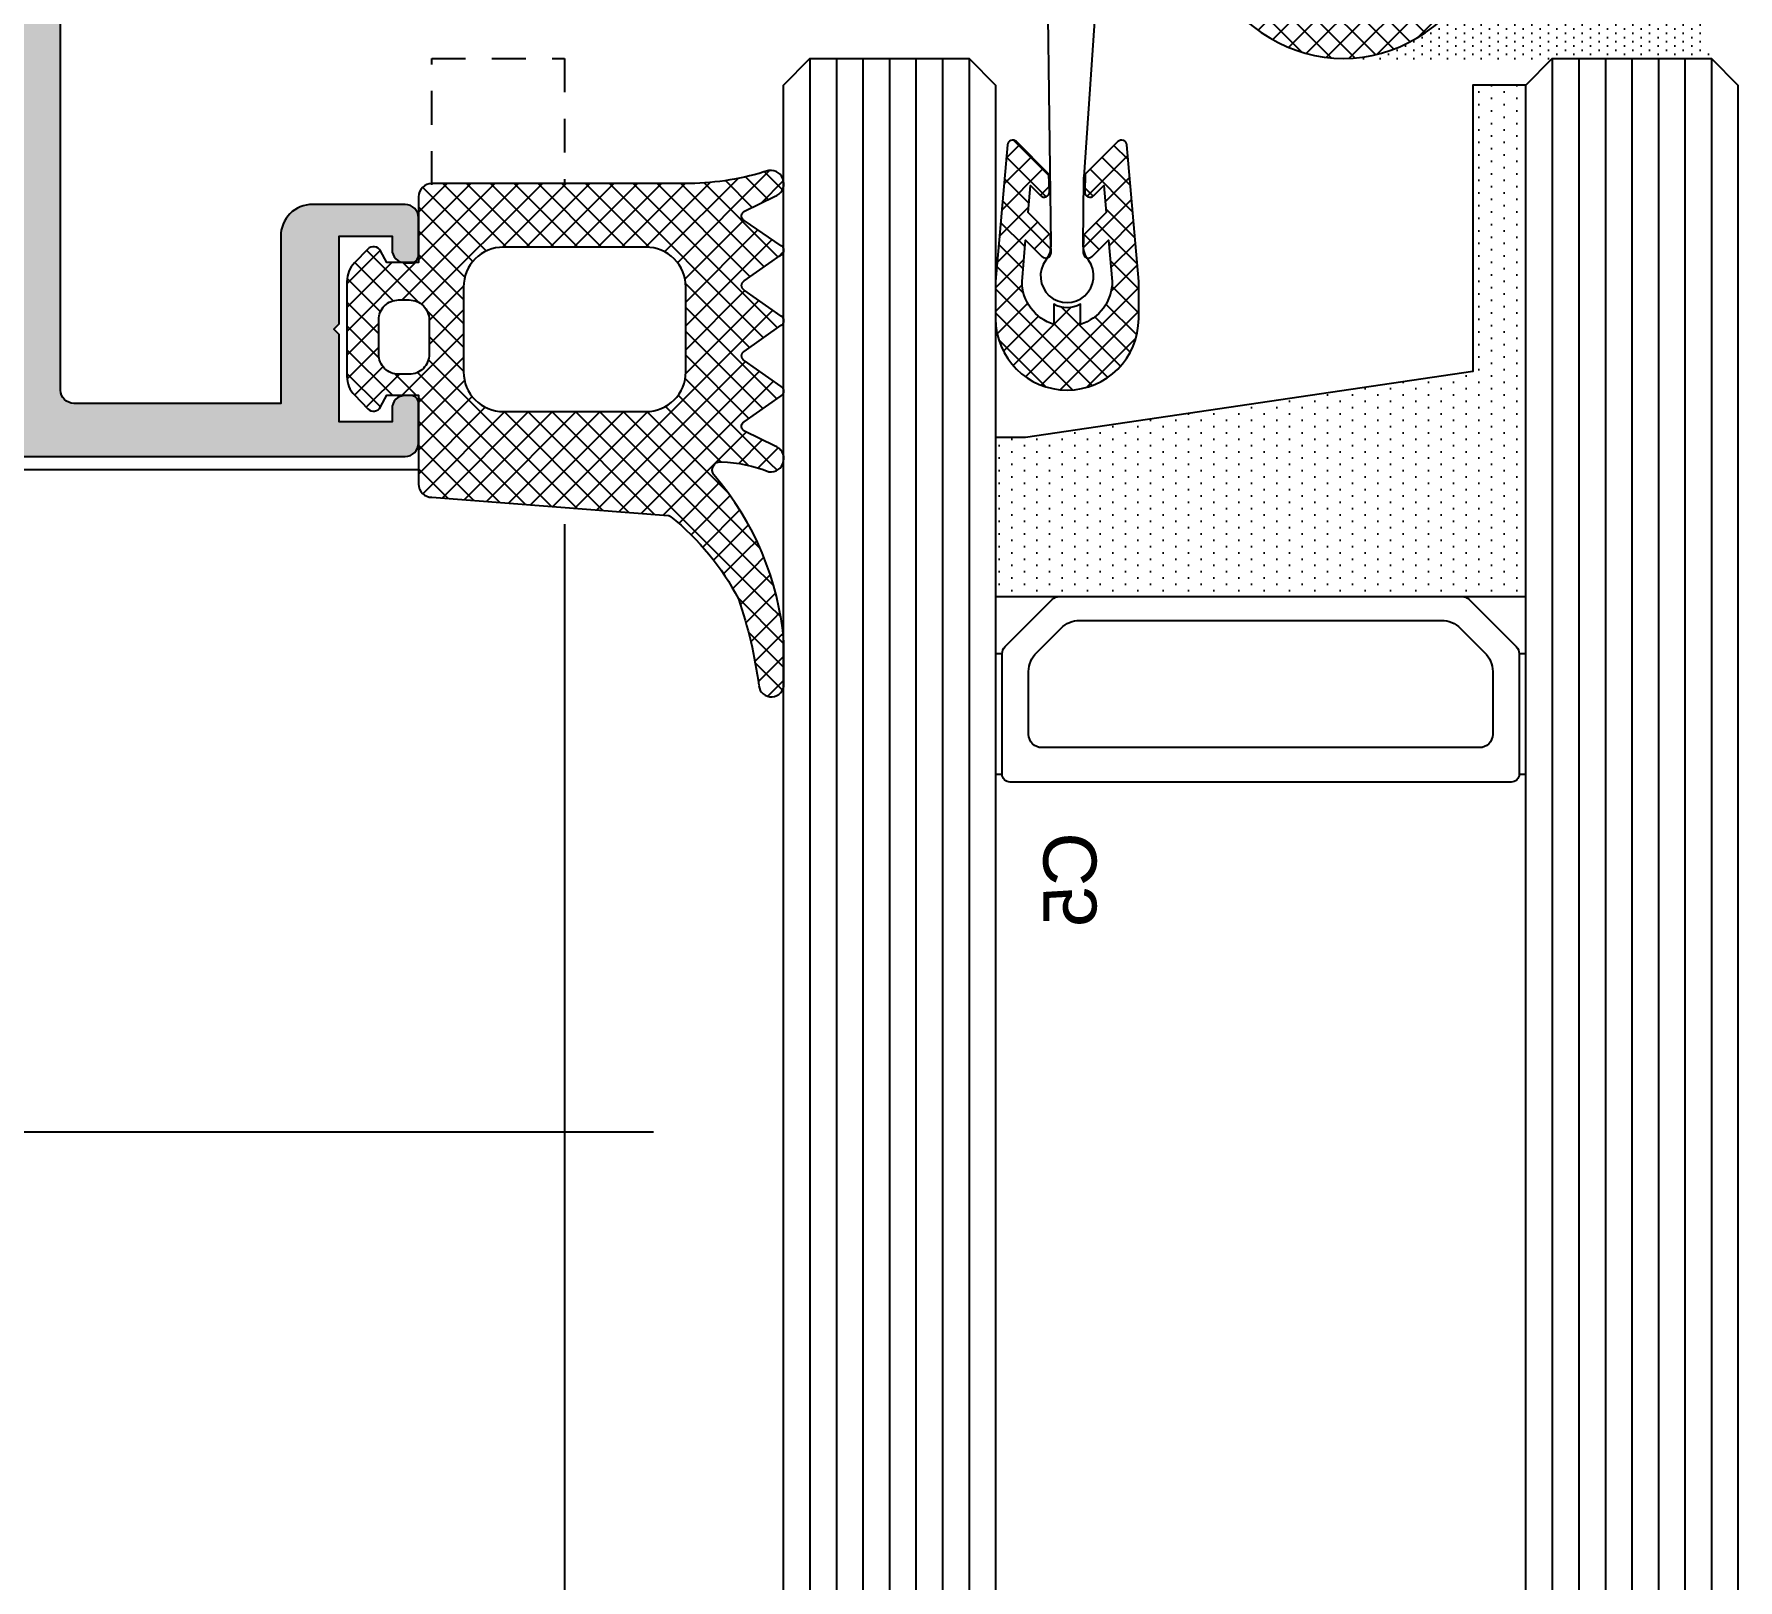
# Model space of a CAD drawing. Header units: inches. Extents: x -772 to 6765, y -813 to 4093.
# Drawn here: x 6010.2 to 6016.63, y 3127.64 to 3133.47 of the extents above; entities that cross this region are included whole.
import ezdxf

# ---------------------------------------------------------------- set-up
doc = ezdxf.new("R2010")
doc.units = ezdxf.units.IN
doc.header["$MEASUREMENT"] = 0
doc.linetypes.add('HIDDEN', pattern=[9.525, 6.35, -3.175])
for name, color, linetype in [('aksoy_aksesuar', 40, 'Continuous'), ('aksoy_bant', 1, 'Continuous'), ('aksoy_block', 7, 'Continuous'), ('aksoy_detaytarama', 252, 'Continuous'), ('aksoy_fitil', 1, 'Continuous'), ('aksoy_iz', 8, 'HIDDEN'), ('aksoy_kapali', 3, 'Continuous'), ('aksoy_silikon', 1, 'Continuous'), ('H_FAC_Cam', 153, 'Continuous'), ('H_FAC_Giydirme', 100, 'Continuous'), ('H_GEN_Greyscale1', 251, 'Continuous'), ('H_GEN_YalitimIsi', 32, 'BATTING')]:
    doc.layers.add(name, color=color, linetype=linetype)
doc.styles.get("Standard").update_dxf_attribs({"font": 'arial.ttf'})
doc.linetypes.add('BATTING', pattern='A,0.00254,-2.54,[134,ltypeshp.shx,S=2.54,R=0,X=-2.54,Y=0],-5.08,[134,ltypeshp.shx,S=2.54,R=180,X=2.54,Y=0],-2.54', length=10.16254)

# ---------------------------------------------------------------- blocks, each defined once
blk = doc.blocks.new('RYN_0342506', base_point=(58, 24.6))
at = {"layer": 'aksoy_detaytarama', "ltscale": 0.1, "extrusion": (0, 0, -1)}
h = blk.add_hatch(color=256, dxfattribs=at)
h.dxf.hatch_style = 1
h.paths.add_polyline_path([(-88.15, 53), (-88.15, 46.2), (-74.45, 46.2), (-74.45, 53)], flags=16)
edge = h.paths.add_edge_path()
edge.add_arc((-87.65, 72.1), 0.5, 450.00133, 539.99867)
edge.add_line((-88.15, 72.1), (-88.15, 54.7))
edge.add_line((-88.15, 54.7), (-58.5, 54.7))
edge.add_arc((-58.5, 54.2), 0.5, 360, 450, ccw=False)
edge.add_line((-58, 54.2), (-58, 52.5))
edge.add_line((-58, 52.5), (-58.11, 52.5))
edge.add_line((-58.11, 52.5), (-58.327, 52.125))
edge.add_arc((-58.5, 52.225), 0.2, 210, 330, ccw=False)
edge.add_line((-58.673, 52.125), (-58.827, 52.391))
edge.add_arc((-59, 52.291), 0.2, 390, 510)
edge.add_line((-59.173, 52.391), (-59.327, 52.125))
edge.add_arc((-59.5, 52.225), 0.2, 210, 330, ccw=False)
edge.add_line((-59.673, 52.125), (-59.827, 52.391))
edge.add_arc((-60, 52.291), 0.2, 390, 510)
edge.add_line((-60.173, 52.391), (-60.327, 52.125))
edge.add_arc((-60.5, 52.225), 0.2, 210, 330, ccw=False)
edge.add_line((-60.673, 52.125), (-60.827, 52.391))
edge.add_arc((-61, 52.291), 0.2, 390, 510)
edge.add_line((-61.173, 52.391), (-61.327, 52.125))
edge.add_arc((-61.5, 52.225), 0.2, 210, 330, ccw=False)
edge.add_line((-61.673, 52.125), (-61.827, 52.391))
edge.add_arc((-62, 52.291), 0.2, 390, 510)
edge.add_line((-62.173, 52.391), (-62.327, 52.125))
edge.add_arc((-62.5, 52.225), 0.2, 210, 330, ccw=False)
edge.add_line((-62.673, 52.125), (-62.827, 52.391))
edge.add_arc((-63, 52.291), 0.2, 390, 510)
edge.add_line((-63.173, 52.391), (-63.327, 52.125))
edge.add_arc((-63.5, 52.225), 0.2, 210, 330, ccw=False)
edge.add_line((-63.673, 52.125), (-63.827, 52.391))
edge.add_arc((-64, 52.291), 0.2, 390, 510)
edge.add_line((-64.173, 52.391), (-64.327, 52.125))
edge.add_arc((-64.5, 52.225), 0.2, 210, 330, ccw=False)
edge.add_line((-64.673, 52.125), (-64.827, 52.391))
edge.add_arc((-65, 52.291), 0.2, 390, 510)
edge.add_line((-65.173, 52.391), (-65.327, 52.125))
edge.add_arc((-65.5, 52.225), 0.2, 210, 330, ccw=False)
edge.add_line((-65.673, 52.125), (-65.827, 52.391))
edge.add_arc((-66, 52.291), 0.2, 390, 510)
edge.add_line((-66.173, 52.391), (-66.327, 52.125))
edge.add_arc((-66.5, 52.225), 0.2, 210, 330, ccw=False)
edge.add_line((-66.673, 52.125), (-66.827, 52.391))
edge.add_arc((-67, 52.291), 0.2, 390, 510)
edge.add_line((-67.173, 52.391), (-67.327, 52.125))
edge.add_arc((-67.5, 52.225), 0.2, 210, 330, ccw=False)
edge.add_line((-67.673, 52.125), (-67.827, 52.391))
edge.add_arc((-68, 52.291), 0.2, 390, 510)
edge.add_line((-68.173, 52.391), (-68.327, 52.125))
edge.add_arc((-68.5, 52.225), 0.2, 210, 330, ccw=False)
edge.add_line((-68.673, 52.125), (-68.827, 52.391))
edge.add_arc((-69, 52.291), 0.2, 390, 510)
edge.add_line((-69.173, 52.391), (-69.327, 52.125))
edge.add_arc((-69.5, 52.225), 0.2, 210, 330, ccw=False)
edge.add_line((-69.673, 52.125), (-69.827, 52.391))
edge.add_arc((-70, 52.291), 0.2, 390, 510)
edge.add_line((-70.173, 52.391), (-70.327, 52.125))
edge.add_arc((-70.5, 52.225), 0.2, 210, 330, ccw=False)
edge.add_line((-70.673, 52.125), (-70.89, 52.5))
edge.add_line((-70.89, 52.5), (-71, 52.5))
edge.add_arc((-71, 51.5), 1, 450, 540)
edge.add_line((-72, 51.5), (-72, 47.7))
edge.add_arc((-71, 47.7), 1, 540, 630)
edge.add_line((-71, 46.7), (-70.39, 46.7))
edge.add_line((-70.39, 46.7), (-70.173, 47.075))
edge.add_arc((-70, 46.975), 0.2, 390, 510, ccw=False)
edge.add_line((-69.827, 47.075), (-69.673, 46.809))
edge.add_arc((-69.5, 46.909), 0.2, 570, 690)
edge.add_line((-69.327, 46.809), (-69.173, 47.075))
edge.add_arc((-69, 46.975), 0.2, 390, 510, ccw=False)
edge.add_line((-68.827, 47.075), (-68.673, 46.809))
edge.add_arc((-68.5, 46.909), 0.2, 570, 690)
edge.add_line((-68.327, 46.809), (-68.173, 47.075))
edge.add_arc((-68, 46.975), 0.2, 390, 510, ccw=False)
edge.add_line((-67.827, 47.075), (-67.673, 46.809))
edge.add_arc((-67.5, 46.909), 0.2, 570, 690)
edge.add_line((-67.327, 46.809), (-67.173, 47.075))
edge.add_arc((-67, 46.975), 0.2, 390, 510, ccw=False)
edge.add_line((-66.827, 47.075), (-66.673, 46.809))
edge.add_arc((-66.5, 46.909), 0.2, 570, 690)
edge.add_line((-66.327, 46.809), (-66.173, 47.075))
edge.add_arc((-66, 46.975), 0.2, 390, 510, ccw=False)
edge.add_line((-65.827, 47.075), (-65.673, 46.809))
edge.add_arc((-65.5, 46.909), 0.2, 570, 690)
edge.add_line((-65.327, 46.809), (-65.173, 47.075))
edge.add_arc((-65, 46.975), 0.2, 390, 510, ccw=False)
edge.add_line((-64.827, 47.075), (-64.673, 46.809))
edge.add_arc((-64.5, 46.909), 0.2, 570, 690)
edge.add_line((-64.327, 46.809), (-64.173, 47.075))
edge.add_arc((-64, 46.975), 0.2, 390, 510, ccw=False)
edge.add_line((-63.827, 47.075), (-63.673, 46.809))
edge.add_arc((-63.5, 46.909), 0.2, 570, 690)
edge.add_line((-63.327, 46.809), (-63.173, 47.075))
edge.add_arc((-63, 46.975), 0.2, 390, 510, ccw=False)
edge.add_line((-62.827, 47.075), (-62.673, 46.809))
edge.add_arc((-62.5, 46.909), 0.2, 570, 690)
edge.add_line((-62.327, 46.809), (-62.173, 47.075))
edge.add_arc((-62, 46.975), 0.2, 390, 510, ccw=False)
edge.add_line((-61.827, 47.075), (-61.673, 46.809))
edge.add_arc((-61.5, 46.909), 0.2, 570, 690)
edge.add_line((-61.327, 46.809), (-61.173, 47.075))
edge.add_arc((-61, 46.975), 0.2, 390, 510, ccw=False)
edge.add_line((-60.827, 47.075), (-60.673, 46.809))
edge.add_arc((-60.5, 46.909), 0.2, 570, 690)
edge.add_line((-60.327, 46.809), (-60.173, 47.075))
edge.add_arc((-60, 46.975), 0.2, 390, 510, ccw=False)
edge.add_line((-59.827, 47.075), (-59.673, 46.809))
edge.add_arc((-59.5, 46.909), 0.2, 570, 690)
edge.add_line((-59.327, 46.809), (-59.173, 47.075))
edge.add_arc((-59, 46.975), 0.2, 390, 510, ccw=False)
edge.add_line((-58.827, 47.075), (-58.61, 46.7))
edge.add_line((-58.61, 46.7), (-58, 46.7))
edge.add_line((-58, 46.7), (-58, 45))
edge.add_arc((-58.5, 45), 0.5, 270, 360, ccw=False)
edge.add_line((-58.5, 44.5), (-88.15, 44.5))
edge.add_line((-88.15, 44.5), (-88.15, 27.1))
edge.add_arc((-87.65, 27.1), 0.5, 540.00133, 629.99867)
edge.add_line((-87.65, 26.6), (-79.85, 26.6))
edge.add_line((-79.85, 26.6), (-79.85, 32.901))
edge.add_arc((-78.65, 32.901), 1.2, 450, 540, ccw=False)
edge.add_line((-78.65, 34.101), (-75.15, 34.101))
edge.add_arc((-75.15, 33.601), 0.5, 360, 450, ccw=False)
edge.add_line((-74.65, 33.601), (-74.65, 32.202))
edge.add_arc((-74.95, 32.199), 0.3, 270, 360.50327, ccw=False)
edge.add_line((-74.95, 31.899), (-75.15, 31.899))
edge.add_arc((-75.15, 32.399), 0.5, 540, 630, ccw=False)
edge.add_line((-75.65, 32.399), (-75.65, 32.899))
edge.add_line((-75.65, 32.899), (-77.65, 32.899))
edge.add_line((-77.65, 32.899), (-77.65, 29.599))
edge.add_line((-77.65, 29.599), (-77.85, 29.399))
edge.add_line((-77.85, 29.399), (-77.65, 29.199))
edge.add_line((-77.65, 29.199), (-77.65, 25.899))
edge.add_line((-77.65, 25.899), (-75.65, 25.899))
edge.add_line((-75.65, 25.899), (-75.65, 26.399))
edge.add_arc((-75.15, 26.399), 0.5, 450, 540, ccw=False)
edge.add_line((-75.15, 26.899), (-74.95, 26.899))
edge.add_arc((-74.95, 26.599), 0.3, 360, 450, ccw=False)
edge.add_line((-74.65, 26.599), (-74.65, 25.1))
edge.add_arc((-75.15, 25.1), 0.5, 270, 360, ccw=False)
edge.add_line((-75.15, 24.6), (-220.65, 24.6))
edge.add_arc((-220.65, 25.1), 0.5, 540.00035, 629.99965, ccw=False)
edge.add_line((-221.15, 25.1), (-221.15, 74.1))
edge.add_arc((-220.65, 74.1), 0.5, 450.00035, 539.99965, ccw=False)
edge.add_line((-220.65, 74.6), (-75.15, 74.6))
edge.add_arc((-75.15, 74.1), 0.5, 360, 450, ccw=False)
edge.add_line((-74.65, 74.1), (-74.65, 72.601))
edge.add_arc((-74.95, 72.601), 0.3, 270, 360, ccw=False)
edge.add_line((-74.95, 72.301), (-75.15, 72.301))
edge.add_arc((-75.15, 72.801), 0.5, 180, 270, ccw=False)
edge.add_line((-75.65, 72.801), (-75.65, 73.301))
edge.add_line((-75.65, 73.301), (-77.65, 73.301))
edge.add_line((-77.65, 73.301), (-77.65, 70.001))
edge.add_line((-77.65, 70.001), (-77.85, 69.801))
edge.add_line((-77.85, 69.801), (-77.65, 69.601))
edge.add_line((-77.65, 69.601), (-77.65, 66.301))
edge.add_line((-77.65, 66.301), (-75.65, 66.301))
edge.add_line((-75.65, 66.301), (-75.65, 66.801))
edge.add_arc((-75.15, 66.801), 0.5, 450, 540, ccw=False)
edge.add_line((-75.15, 67.301), (-74.95, 67.301))
edge.add_arc((-74.95, 67.001), 0.3, 359.49673, 450, ccw=False)
edge.add_line((-74.65, 66.998), (-74.65, 65.599))
edge.add_arc((-75.15, 65.599), 0.5, 270, 360, ccw=False)
edge.add_line((-75.15, 65.099), (-78.65, 65.099))
edge.add_arc((-78.65, 66.299), 1.2, 540, 630, ccw=False)
edge.add_line((-79.85, 66.299), (-79.85, 72.6))
edge.add_line((-79.85, 72.6), (-87.65, 72.6))
h.paths.add_polyline_path([(-218.65, 72.4), (-203.15, 72.4), (-202.15, 72.1), (-184.15, 72.1), (-183.15, 72.4), (-132.15, 72.4), (-131.15, 72.1), (-127.15, 72.1), (-126.15, 72.4), (-90.15, 72.4), (-90.15, 26.8), (-126.15, 26.8), (-127.15, 27.1), (-131.15, 27.1), (-132.15, 26.8), (-183.154, 26.8), (-183.15, 26.8), (-184.15, 27.1), (-202.15, 27.1), (-203.15, 26.8), (-218.65, 26.8)], flags=16)
at = {"layer": 'H_FAC_Giydirme', "extrusion": (0, 0, -1)}
blk.add_lwpolyline([(-220.65, 74.6), (-75.15, 74.6, -0.414214), (-74.65, 74.1), (-74.65, 72.601, -0.414214), (-74.95, 72.301), (-75.15, 72.301, -0.414214), (-75.65, 72.801), (-75.65, 73.301), (-77.65, 73.301), (-77.65, 70.001), (-77.85, 69.801), (-77.65, 69.601), (-77.65, 66.301), (-75.65, 66.301), (-75.65, 66.801, -0.414214), (-75.15, 67.301), (-74.95, 67.301, -0.416789), (-74.65, 66.998), (-74.65, 65.599, -0.414214), (-75.15, 65.099), (-78.65, 65.099, -0.414214), (-79.85, 66.299), (-79.85, 72.6), (-87.65, 72.6, 0.4142), (-88.15, 72.1), (-88.15, 54.7)], format="xyb", dxfattribs=at)
blk = doc.blocks.new('c5(8 20 8) silikon')
at = {"layer": 'aksoy_detaytarama'}
h = blk.add_hatch(dxfattribs=at)
h.set_pattern_fill('DOTS', color=256, scale=0.3)
h.set_pattern_definition([(360, (-3363.5278, -5310.10926), (0.238125, 0.47625), [0, -0.47625])])
h.paths.add_polyline_path([(-26.284, -10), (-26.284, -8), (-15.479, -8), (-13, 8.872), (-13, 10), (-7, 10), (-7, -10)])
at = {"layer": 'aksoy_bant'}
for points in [[(-4.834, 10), (-0.3, 10), (-0.3, 9.75), (-4.834, 9.75)], [(-4.834, -9.75), (-0.3, -9.75), (-0.3, -10), (-4.834, -10)]]:
    blk.add_lwpolyline(points, close=True, dxfattribs=at)
at = {"layer": 'aksoy_detaytarama'}
for p, q in [((-27.284, 17), (122.716, 17)), ((-27.284, 16), (122.716, 16)), ((-27.284, 15), (122.716, 15)), ((-27.284, 14), (122.716, 14)), ((-27.284, 13), (122.716, 13)), ((-27.284, 12), (122.716, 12)), ((-27.284, 11), (122.716, 11)), ((-27.284, -11), (122.716, -11)), ((-27.284, -12), (122.716, -12)), ((-27.284, -13), (122.716, -13)), ((-27.284, -14), (122.716, -14)), ((-27.284, -15), (122.716, -15)), ((-27.284, -16), (122.716, -16)), ((-27.284, -17), (122.716, -17))]:
    blk.add_line(p, q, dxfattribs=at)
at = {"layer": 'aksoy_silikon'}
blk.add_lwpolyline([(-26.284, -10), (-26.284, -8), (-15.479, -8), (-13, 8.872), (-13, 10), (-7, 10), (-7, -10)], close=True, dxfattribs=at)
at = {"layer": 'H_FAC_Cam'}
for points in [[(122.716, 18), (-26.284, 18), (-27.284, 17), (-27.284, 11), (-26.285, 10), (122.716, 10)], [(122.716, -10), (-26.284, -10), (-27.284, -11), (-27.284, -17), (-26.284, -18), (122.716, -18)]]:
    blk.add_lwpolyline(points, dxfattribs=at)
at = {"layer": 'H_FAC_Giydirme', "ltscale": 10}
for points in [[(-0.3, 9.75), (-4.834, 9.75, 0.198912), (-5.117, 9.633), (-6.883, 7.867, 0.198912), (-7, 7.584), (-7, -7.584, 0.198912), (-6.883, -7.867), (-5.117, -9.633, 0.198912), (-4.834, -9.75), (-0.3, -9.75, 0.414214), (0, -9.45), (0, 9.45, 0.414214)], [(-5.807, 7.529, 0.198912), (-6.1, 6.822), (-6.1, -6.822, 0.198912), (-5.807, -7.529), (-4.879, -8.457, 0.198912), (-4.172, -8.75), (-1.8, -8.75, 0.414214), (-1.3, -8.25), (-1.3, 8.25, 0.414214), (-1.8, 8.75), (-4.172, 8.75, 0.198912), (-4.879, 8.457)]]:
    blk.add_lwpolyline(points, format="xyb", close=True, dxfattribs=at)
at = {"layer": 'aksoy_kapali', "ltscale": 0.5}
blk.add_text('C5', height=2, dxfattribs=at).set_placement((1.896, 6.193))
blk = doc.blocks.new('ftl1')
at = {"layer": 'aksoy_detaytarama'}
h = blk.add_hatch(dxfattribs=at)
h.set_pattern_fill('ANSI37', color=256, scale=0.2)
h.set_pattern_definition([(45, (-297304.3857, 750758.3272), (-0.44901280605, 0.44901280605), []), (135, (-297304.3857, 750758.3272), (-0.44901280605, -0.44901280605), [])])
edge = h.paths.add_edge_path(flags=16)
edge.add_arc((-1.6, -2.69), 1.5, 180, 270, ccw=False)
edge.add_line((-3.1, -2.69), (-3.1, 2.69))
edge.add_arc((-1.6, 2.69), 1.5, 90, 180, ccw=False)
edge.add_line((-1.6, 4.19), (1.6, 4.19))
edge.add_arc((1.6, 2.69), 1.5, 0, 90, ccw=False)
edge.add_line((3.1, 2.69), (3.1, -2.69))
edge.add_arc((1.6, -2.69), 1.5, -90, 0, ccw=False)
edge.add_line((1.6, -4.19), (-1.6, -4.19))
edge = h.paths.add_edge_path(flags=16)
edge.add_arc((0.939, 6.239), 0.75, 270, 360)
edge.add_line((1.689, 6.239), (1.689, 6.639))
edge.add_arc((0.939, 6.639), 0.75, 0, 90)
edge.add_line((0.939, 7.389), (-0.361, 7.389))
edge.add_arc((-0.361, 6.639), 0.75, 90, 180)
edge.add_line((-1.111, 6.639), (-1.111, 6.239))
edge.add_arc((-0.361, 6.239), 0.75, 180, 270)
edge.add_line((-0.361, 5.489), (0.939, 5.489))
edge = h.paths.add_edge_path()
edge.add_arc((13.381, -7.416), 0.476, -90, 82.81345, ccw=False)
edge.add_line((13.381, -7.892), (11.778, -7.892))
edge.add_arc((12.736, 3.226), 11.159, 229.45381, 265.0759, ccw=False)
edge.add_arc((5.295, -5.492), 0.303, 51.87206, 188.28142)
edge.add_arc((9.993, -5.413), 5, 181.39861, 202.40961)
edge.add_arc((4.876, -7.391), 0.5, -163.87523, 8.21321, ccw=False)
edge.add_line((4.396, -7.53), (3.848, -6.435))
edge.add_arc((3.656, -6.492), 0.2, 16.56, 149.98651)
edge.add_line((3.483, -6.392), (2.501, -7.79))
edge.add_arc((2.328, -7.692), 0.199, 209.47666, 330.52334, ccw=False)
edge.add_line((2.155, -7.79), (1.173, -6.391))
edge.add_arc((1, -6.491), 0.2, 30.01275, 149.98725)
edge.add_line((0.827, -6.391), (-0.155, -7.789))
edge.add_arc((-0.328, -7.691), 0.199, 209.47666, 330.52334, ccw=False)
edge.add_line((-0.501, -7.789), (-1.482, -6.391))
edge.add_arc((-1.656, -6.491), 0.2, 30.01275, 149.98725)
edge.add_line((-1.829, -6.391), (-2.811, -7.79))
edge.add_arc((-2.984, -7.692), 0.199, 209.63837, 330.36163, ccw=False)
edge.add_line((-3.157, -7.79), (-4.105, -6.393))
edge.add_arc((-4.279, -6.49), 0.2, 29.16109, 163.87142)
edge.add_line((-4.471, -6.435), (-5.019, -7.53))
edge.add_arc((-5.5, -7.391), 0.5, 171.78679, 343.87523, ccw=False)
edge.add_arc((-15.932, -4.14), 10.434, 342.25809, 358.93051)
edge.add_line((-5.5, -4.335), (-5.5, 5.389))
edge.add_arc((-5, 5.389), 0.5, 90, 180, ccw=False)
edge.add_line((-5, 5.889), (-2.518, 5.889))
edge.add_line((-2.518, 5.889), (-2.518, 7.089))
edge.add_line((-2.518, 7.089), (-2.959, 7.324))
edge.add_arc((-2.818, 7.589), 0.3, 134.12942, 241.92751, ccw=False)
edge.add_line((-3.027, 7.804), (-2.509, 8.307))
edge.add_arc((-1.813, 7.589), 1, 90, 134.12942, ccw=False)
edge.add_line((-1.813, 8.589), (1.776, 8.589))
edge.add_arc((1.776, 7.589), 1, 45.87058, 90, ccw=False)
edge.add_line((2.473, 8.307), (2.991, 7.804))
edge.add_arc((2.782, 7.589), 0.3, -61.92751, 45.87058, ccw=False)
edge.add_line((2.923, 7.324), (2.482, 7.089))
edge.add_line((2.482, 7.089), (2.482, 5.889))
edge.add_line((2.482, 5.889), (5.832, 5.889))
edge.add_arc((5.832, 5.389), 0.5, 0.00367, 90.00778, ccw=False)
edge.add_line((6.332, 5.389), (7.015, -3.522))
edge.add_arc((7.212, -3.489), 0.2, 189.38563, 221.81184)
edge.add_arc((14.573, 2.342), 9.59, 218.45595, 242.60212)
edge.add_arc((15.623, 9.697), 16.784, 251.00293, 262.48891)
at = {"layer": 'aksoy_fitil'}
blk.add_lwpolyline([(13.44, -6.944, -0.939173), (13.381, -7.892), (11.778, -7.892, -0.156695), (5.482, -5.253, 0.67711), (4.995, -5.535, 0.091936), (5.371, -7.32, -0.933237), (4.396, -7.53), (3.848, -6.435, 0.658293), (3.483, -6.392), (2.501, -7.79, -0.583456), (2.155, -7.79), (1.173, -6.391, 0.577202), (0.827, -6.391), (-0.155, -7.789, -0.583456), (-0.501, -7.789), (-1.482, -6.391, 0.577202), (-1.829, -6.391), (-2.811, -7.79, -0.581566), (-3.157, -7.79), (-4.105, -6.393, 0.666352), (-4.471, -6.435), (-5.019, -7.53, -0.933237), (-5.994, -7.32, 0.072876), (-5.5, -4.335), (-5.5, 5.389, -0.414214), (-5, 5.889), (-2.518, 5.889), (-2.518, 7.089), (-2.959, 7.324, -0.508416), (-3.027, 7.804), (-2.509, 8.307, -0.194966), (-1.813, 8.589), (1.776, 8.589, -0.194966), (2.473, 8.307), (2.991, 7.804, -0.508416), (2.923, 7.324), (2.482, 7.089), (2.482, 5.889), (5.832, 5.889, -0.414235), (6.332, 5.389), (7.015, -3.522, 0.142438), (7.063, -3.622, 0.105749), (10.16, -6.173, 0.050159), (13.429, -6.943)], format="xyb", dxfattribs=at)
for points in [[(0.939, 5.489, 0.414214), (1.689, 6.239), (1.689, 6.639, 0.414214), (0.939, 7.389), (-0.361, 7.389, 0.414214), (-1.111, 6.639), (-1.111, 6.239, 0.414214), (-0.361, 5.489)], [(-1.6, -4.19, -0.414214), (-3.1, -2.69), (-3.1, 2.69, -0.414214), (-1.6, 4.19), (1.6, 4.19, -0.414214), (3.1, 2.69), (3.1, -2.69, -0.414214), (1.6, -4.19)]]:
    blk.add_lwpolyline(points, format="xyb", close=True, dxfattribs=at)
blk = doc.blocks.new('0340175')
at = {"layer": 'aksoy_aksesuar'}
blk.add_lwpolyline([(4.659, 8.38, 0.014542), (4.746, 8.384), (10.99, 8.816, 0.296419), (12.296, 9.799), (12.628, 10.712, -0.315299), (13.098, 11.041), (25.5, 11.041, -0.520567), (25.97, 10.37), (25.061, 7.873, -0.315299), (24.591, 7.544), (23.141, 7.544), (23.141, 7.944), (13.2, 7.944), (13.054, 7.719, -0.268481), (11.735, 7), (2.212, 7.133, 0.166636), (1.593, 6.939, -1.979594), (1.594, 8.549, 0.166357), (2.211, 8.354), (4.659, 8.38)], format="xyb", close=True, dxfattribs=at)
blk = doc.blocks.new('RYN_0809850', base_point=(63.7, -37.626821))
at = {"layer": 'aksoy_detaytarama', "extrusion": (0, 0, -1)}
h = blk.add_hatch(dxfattribs=at)
h.set_pattern_fill('ANSI37', color=256, scale=0.2, angle=90)
h.set_pattern_definition([(135, (5448.0269, -3473.27084), (-0.449012806, -0.449012806), []), (225, (5448.0269, -3473.27084), (0.449012806, -0.449012806), [])])
edge = h.paths.add_edge_path()
edge.add_ellipse((-67.207201, -33.379024), major_axis=(-0.2, 0), ratio=1, start_angle=178.5402787, end_angle=314.99999985, ccw=False)
edge.add_line((-67.007266, -33.384119), (-67.024092, -34.044444))
edge.add_line((-67.024092, -34.044444), (-67.874474, -34.894826))
edge.add_line((-67.874474, -34.894826), (-67.78618, -35.910454))
edge.add_line((-67.78618, -35.910454), (-67.407635, -35.531909))
edge.add_ellipse((-67.266213, -35.67333), major_axis=(-0.2, 0), ratio=1, start_angle=178.54033954, end_angle=315.00006069, ccw=False)
edge.add_line((-67.066278, -35.678425), (-67.083105, -36.33875))
edge.add_line((-67.083105, -36.33875), (-68.312597, -37.568242))
edge.add_ellipse((-68.454019, -37.426821), major_axis=(-0.2, 0), ratio=1, start_angle=4.96866037, end_angle=135.00007798, ccw=False)
edge.add_line((-68.653267, -37.444143), (-69.100055, -32.300028))
edge.add_line((-69.100055, -32.300028), (-69.100055, -30.900028))
edge.add_ellipse((-66.400027, -30.900028), major_axis=(-2.700028, 0), ratio=1, start_angle=180, end_angle=360, ccw=False)
edge.add_line((-63.7, -30.900028), (-63.7, -32.298546))
edge.add_line((-63.7, -32.298546), (-64.147337, -37.444143))
edge.add_ellipse((-64.346585, -37.426821), major_axis=(-0.199999, 0), ratio=1, start_angle=44.99997611, end_angle=175.03139371, ccw=False)
edge.add_line((-64.488006, -37.568242), (-65.717499, -36.33875))
edge.add_line((-65.717499, -36.33875), (-65.734325, -35.678425))
edge.add_ellipse((-65.53439, -35.67333), major_axis=(-0.2, 0), ratio=1, start_angle=-134.99999985, end_angle=1.4597213, ccw=False)
edge.add_line((-65.392969, -35.531909), (-65.013919, -35.910959))
edge.add_line((-65.013919, -35.910959), (-64.92558, -34.894826))
edge.add_line((-64.92558, -34.894826), (-65.775963, -34.044444))
edge.add_line((-65.775963, -34.044444), (-65.792789, -33.384119))
edge.add_ellipse((-65.592854, -33.379024), major_axis=(-0.2, 0), ratio=1, start_angle=-134.99999985, end_angle=1.4597213, ccw=False)
edge.add_line((-65.451433, -33.237603), (-64.835091, -33.853945))
edge.add_line((-64.835091, -33.853945), (-64.7, -32.300028))
edge.add_ellipse((-66.400027, -32.300026), major_axis=(-1.700027, 0), ratio=1, start_angle=179.99994158, end_angle=252.90535062)
edge.add_line((-65.900302, -30.675106), (-65.900302, -31.433812))
edge.add_ellipse((-66.400027, -32.300026), major_axis=(-1.000027, 0), ratio=1, start_angle=240.01903866, end_angle=300.01728686)
edge.add_line((-66.900302, -31.434129), (-66.900302, -30.675106))
edge.add_ellipse((-66.400577, -32.300026), major_axis=(-1.700027, 0), ratio=1, start_angle=-72.90535062, end_angle=0.00005842)
edge.add_line((-68.100604, -32.300028), (-67.964964, -33.853945))
edge.add_line((-67.964964, -33.853945), (-67.348622, -33.237603))
at = {"layer": 'aksoy_fitil'}
blk.add_lwpolyline([(67.348622, -33.237603, 0.677431), (67.007266, -33.384119), (67.024092, -34.044444), (67.874474, -34.894826), (67.78618, -35.910454), (67.407635, -35.531909, 0.677431), (67.066278, -35.678425), (67.083105, -36.33875), (68.312597, -37.568242, 0.637263), (68.653267, -37.444143), (69.100055, -32.300028), (69.100055, -30.900028, 1), (63.7, -30.900028), (63.7, -32.298546), (64.147337, -37.444143, 0.637263), (64.488006, -37.568242), (65.717499, -36.33875), (65.734325, -35.678425, 0.677431), (65.392969, -35.531909), (65.013919, -35.910959), (64.92558, -34.894826), (65.775963, -34.044444), (65.792789, -33.384119, 0.677431), (65.451433, -33.237603), (64.835091, -33.853945), (64.7, -32.300028, -0.329293), (65.900302, -30.675106), (65.900302, -31.433812, -0.267941), (66.900302, -31.434129), (66.900302, -30.675106, -0.329293), (68.100604, -32.300028), (67.964964, -33.853945), (67.348622, -33.237603)], format="xyb", close=True, dxfattribs=at)
blk = doc.blocks.new('dt-p102')
at = {"layer": 'aksoy_detaytarama'}
h = blk.add_hatch(dxfattribs=at)
h.set_pattern_fill('ANSI37', color=256, scale=0.2)
h.set_pattern_definition([(45, (-5061.24444, -5988.19684), (-0.449012806, 0.449012806), []), (135, (-5061.24444, -5988.19684), (-0.449012806, -0.449012806), [])])
edge = h.paths.add_edge_path()
edge.add_ellipse((0, -179.09), major_axis=(-10, 0), ratio=0.714723, start_angle=0, end_angle=360)
h = blk.add_hatch(dxfattribs=at)
h.set_pattern_fill('DOTS', color=256, scale=0.2)
h.set_pattern_definition([(0, (-241248.5652, 2615.08094), (0.15875, 0.3175), [0, -0.3175])])
edge = h.paths.add_edge_path()
edge.add_ellipse((0, -179.09), major_axis=(-10, 0), ratio=0.714723, start_angle=0, end_angle=179.9996, ccw=False)
edge.add_line((-10, -179.09), (-10, -192.946))
edge.add_arc((0, -242.508), 50.561, 78.59286, 101.40714, ccw=False)
edge.add_line((10, -192.946), (10, -179.09))
at = {"layer": 'aksoy_bant'}
blk.add_ellipse((0, -179.09), major_axis=(-10, 0), ratio=0.714723, dxfattribs=at)
at = {"layer": 'aksoy_iz', "ltscale": 0.2}
blk.add_lwpolyline([(14.76, -144.708), (10, -144.708), (10, -149.708), (14.738, -149.708)], dxfattribs=at)
at = {"layer": 'H_GEN_Greyscale1'}
blk.add_line((27.552, -149.708), (160, -149.708), dxfattribs=at)
blk.add_lwpolyline([(160, 1.642), (25.5, 1.642), (25.5, -144.208)], dxfattribs=at)
at = {"layer": 'H_GEN_YalitimIsi', "ltscale": 2.5}
blk.add_line((50.489, -153.068), (50.489, -1.708), dxfattribs=at)
at = {"layer": 'aksoy_block', "extrusion": (0, 0, -1), "rotation": 90}
for name, p in [('RYN_0342506', (25, -160.858)), ('RYN_0809850', (-13.072, -171.368))]:
    blk.add_blockref(name, p, dxfattribs=at)
at = {"layer": 'aksoy_block'}
for name, p in [('ftl1', (20.212, -150.097)), ('c5(8 20 8) silikon', (37.284, -175.968))]:
    blk.add_blockref(name, p, dxfattribs=at)
at = {"layer": 'aksoy_block', "rotation": 180}
blk.add_blockref('0340175', (19.199, -160.923), dxfattribs=at)

msp = doc.modelspace()

# ---------------------------------------------------------------- block references
at = {"layer": 'aksoy_block', "lineweight": 5, "xscale": -0.1, "yscale": 0.1, "zscale": 0.1, "rotation": 90}
msp.add_blockref('dt-p102', (5997.2288, 3134.375), dxfattribs=at)

doc.saveas('drawing.dxf')
